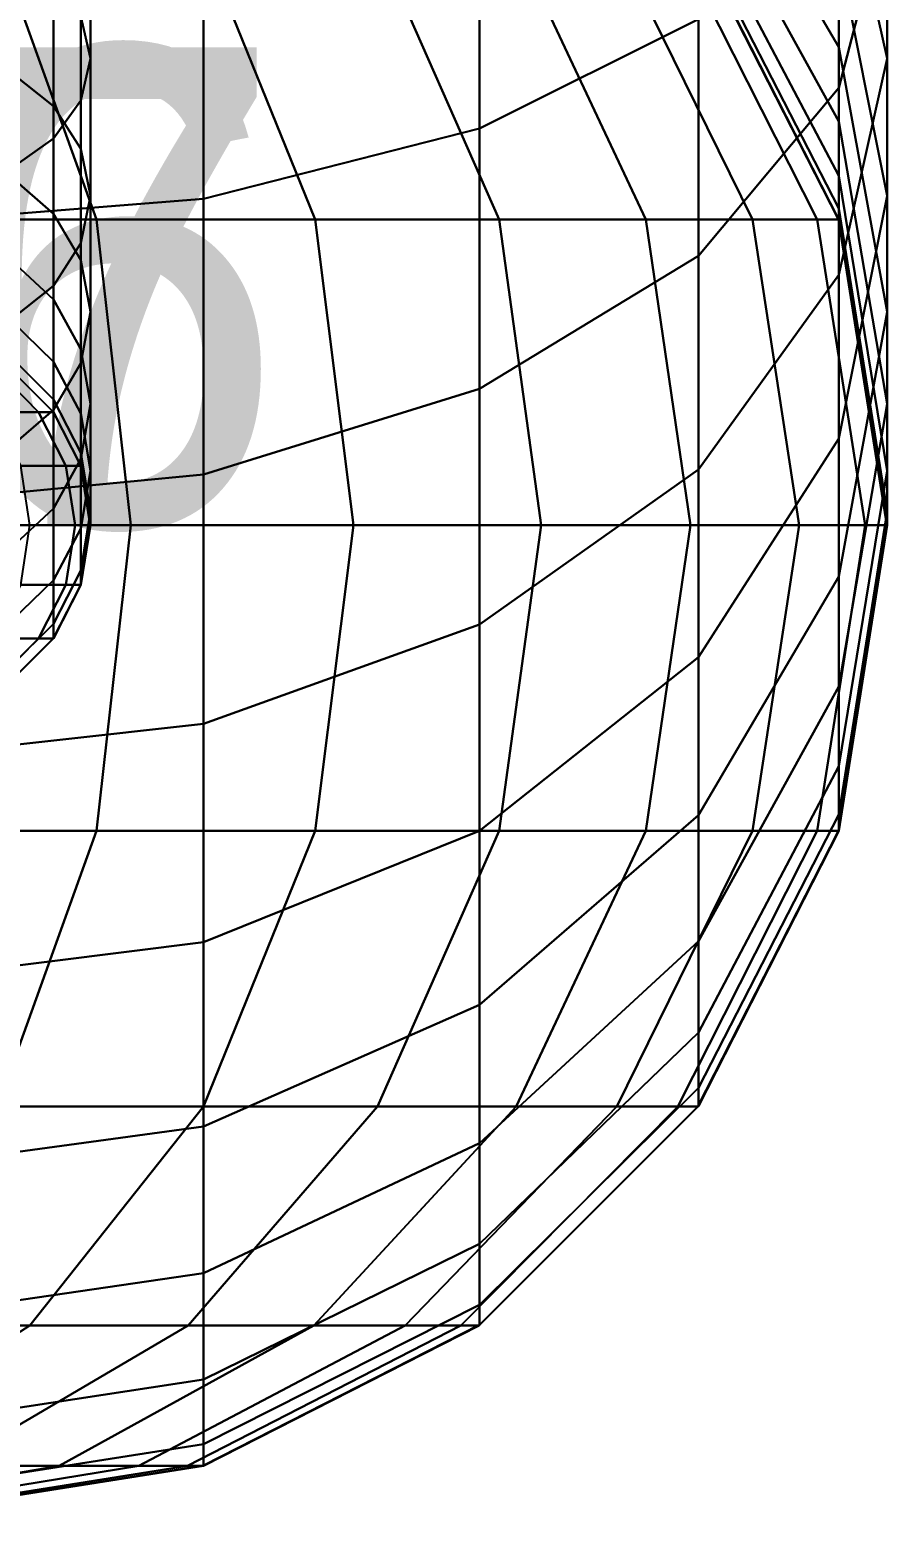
# Model space of a CAD drawing. Extents: x 91537 to 98524, y 82085 to 85415.
# Drawn here: x 98416.5 to 98524.1, y 84466.9 to 84653.2 of the extents above; entities that cross this region are included whole.
import ezdxf
from ezdxf.enums import TextEntityAlignment as Align

# ---------------------------------------------------------------- set-up
doc = ezdxf.new("R2010")
doc.units = 0
doc.header["$LTSCALE"] = 20
for name, color, linetype in [('INSULATION', 254, 'CONTINUOUS'), ('LABELS', 7, 'CONTINUOUS'), ('PIPE-SPOOL3', 3, 'CONTINUOUS')]:
    doc.layers.add(name, color=color, linetype=linetype)

msp = doc.modelspace()

# ---------------------------------------------------------------- linework, layer by layer
at = {"layer": 'INSULATION'}
for points in [[(98524.15, 84669.2477, 4491.3293), (98518.0737, 84692.6025, 4521.7659), (98518.0737, 84676.7064, 4535.7064), (98524.15, 84649.5786, 4508.5786)], [(98518.0737, 84671.8178, 4443.5703), (98524.15, 84691, 4476.7949), (98524.15, 84669.2477, 4491.3293), (98518.0737, 84645.8929, 4460.8928)], [(98518.0737, 84662.7659, 4551.6025), (98500.4395, 84690.2231, 4572.6712), (98500.4395, 84680.9919, 4586.4868), (98518.0737, 84651.0195, 4569.1822)], [(98472.9735, 84676.0268, 4372.4301), (98500.4395, 84686.5375, 4397.8053), (98500.4395, 84654.5132, 4413.598), (98472.9735, 84640.7803, 4389.8118)], [(98518.0737, 84651.0195, 4569.1822), (98500.4395, 84680.9919, 4586.4868), (98500.4395, 84673.6429, 4601.3891), (98518.0737, 84641.6682, 4588.1448)], [(98438.3645, 84669.2785, 4356.1382), (98472.9735, 84676.0268, 4372.4301), (98472.9735, 84640.7803, 4389.8118), (98438.3645, 84631.9632, 4374.5401)], [(98524.15, 84649.5786, 4508.5786), (98518.0737, 84676.7064, 4535.7064), (98518.0737, 84662.7659, 4551.6025), (98524.15, 84632.3293, 4528.2477)], [(98518.0737, 84641.6682, 4588.1448), (98500.4395, 84673.6429, 4601.3891), (98500.4395, 84668.3019, 4617.1231), (98518.0737, 84634.8721, 4608.1656)], [(98500.4395, 84654.5132, 4413.598), (98518.0737, 84671.8178, 4443.5703), (98518.0737, 84645.8929, 4460.8928), (98500.4395, 84624.8242, 4433.4355)], [(98400, 84666.9532, 4350.5244), (98438.3645, 84669.2785, 4356.1382), (98438.3645, 84631.9632, 4374.5401), (98400, 84628.925, 4369.2779)], [(98518.0737, 84634.8721, 4608.1656), (98500.4395, 84668.3019, 4617.1231), (98500.4395, 84665.0603, 4633.4197), (98518.0737, 84630.7473, 4628.9023)], [(98518.0737, 84645.8929, 4460.8928), (98524.15, 84669.2477, 4491.3293), (98524.15, 84649.5786, 4508.5786), (98518.0737, 84622.4509, 4481.4509)], [(98518.0737, 84630.7473, 4628.9023), (98500.4395, 84665.0603, 4633.4197), (98500.4395, 84663.9345, 4652.3876), (98518.0737, 84629.3439, 4651.2552)], [(98424.912, 84629.3645, 5119.912), (98412.4428, 84663.9735, 5107.4428), (98382.896, 84663.9735, 5133.3546), (98393.631, 84629.3645, 5147.3448)], [(98452.3448, 84629.3645, 5088.631), (98438.3546, 84663.9735, 5077.896), (98412.4428, 84663.9735, 5107.4428), (98424.912, 84629.3645, 5119.912)], [(98475.4599, 84629.3645, 5054.0368), (98460.1882, 84663.9735, 5045.2197), (98438.3546, 84663.9735, 5077.896), (98452.3448, 84629.3645, 5088.631)], [(98493.8618, 84629.3645, 5016.7215), (98477.5699, 84663.9735, 5009.9732), (98460.1882, 84663.9735, 5045.2197), (98475.4599, 84629.3645, 5054.0368)], [(98507.2356, 84629.3645, 4977.3235), (98490.2022, 84663.9735, 4972.7595), (98477.5699, 84663.9735, 5009.9732), (98493.8618, 84629.3645, 5016.7215)], [(98515.3525, 84629.3645, 4936.5169), (98497.8692, 84663.9735, 4934.2152), (98490.2022, 84663.9735, 4972.7595), (98507.2356, 84629.3645, 4977.3235)], [(98518.0104, 84629.3645, 4898.8633), (98500.3857, 84663.9735, 4898.2863), (98497.8692, 84663.9735, 4934.2152), (98515.3525, 84629.3645, 4936.5169)], [(98518.0737, 84629.3439, 4651.2552), (98500.4395, 84663.9345, 4652.3876), (98500.3857, 84663.9735, 4898.2863), (98518.0104, 84629.3645, 4898.8633)], [(98524.15, 84632.3293, 4528.2477), (98518.0737, 84662.7659, 4551.6025), (98518.0737, 84651.0195, 4569.1822), (98524.15, 84617.7949, 4550)], [(98472.9735, 84640.7803, 4389.8118), (98500.4395, 84654.5132, 4413.598), (98500.4395, 84624.8242, 4433.4355), (98472.9735, 84608.104, 4411.6454)], [(98524.15, 84617.7949, 4550), (98518.0737, 84651.0195, 4569.1822), (98518.0737, 84641.6682, 4588.1448), (98524.15, 84606.2241, 4573.4633)], [(98518.0737, 84622.4509, 4481.4509), (98524.15, 84649.5786, 4508.5786), (98524.15, 84632.3293, 4528.2477), (98518.0737, 84601.8928, 4504.8929)], [(98500.4395, 84624.8242, 4433.4355), (98518.0737, 84645.8929, 4460.8928), (98518.0737, 84622.4509, 4481.4509), (98500.4395, 84597.9786, 4456.9786)], [(98438.3645, 84631.9632, 4374.5401), (98472.9735, 84640.7803, 4389.8118), (98472.9735, 84608.104, 4411.6454), (98438.3645, 84597.369, 4397.6552)], [(98524.15, 84606.2241, 4573.4633), (98518.0737, 84641.6682, 4588.1448), (98518.0737, 84634.8721, 4608.1656), (98524.15, 84597.8148, 4598.2362)], [(98524.15, 84597.8148, 4598.2362), (98518.0737, 84634.8721, 4608.1656), (98518.0737, 84630.7473, 4628.9023), (98524.15, 84592.711, 4623.8948)], [(98400, 84628.925, 4369.2779), (98438.3645, 84631.9632, 4374.5401), (98438.3645, 84597.369, 4397.6552), (98400, 84593.67, 4392.8345)], [(98518.0737, 84601.8928, 4504.8929), (98524.15, 84632.3293, 4528.2477), (98524.15, 84617.7949, 4550), (98518.0737, 84584.5703, 4530.8178)], [(98524.15, 84592.711, 4623.8948), (98518.0737, 84630.7473, 4628.9023), (98518.0737, 84629.3439, 4651.2552), (98524.15, 84591, 4650)], [(98429.2087, 84591, 5124.2087), (98424.912, 84629.3645, 5119.912), (98393.631, 84629.3645, 5147.3448), (98397.33, 84591, 5152.1655)], [(98457.1655, 84591, 5092.33), (98452.3448, 84629.3645, 5088.631), (98424.912, 84629.3645, 5119.912), (98429.2087, 84591, 5124.2087)], [(98480.7221, 84591, 5057.075), (98475.4599, 84629.3645, 5054.0368), (98452.3448, 84629.3645, 5088.631), (98457.1655, 84591, 5092.33)], [(98499.4756, 84591, 5019.0468), (98493.8618, 84629.3645, 5016.7215), (98475.4599, 84629.3645, 5054.0368), (98480.7221, 84591, 5057.075)], [(98513.1049, 84591, 4978.8962), (98507.2356, 84629.3645, 4977.3235), (98493.8618, 84629.3645, 5016.7215), (98499.4756, 84591, 5019.0468)], [(98521.3769, 84591, 4937.3101), (98515.3525, 84629.3645, 4936.5169), (98507.2356, 84629.3645, 4977.3235), (98513.1049, 84591, 4978.8962)], [(98524.0835, 84591, 4899.0621), (98518.0104, 84629.3645, 4898.8633), (98515.3525, 84629.3645, 4936.5169), (98521.3769, 84591, 4937.3101)], [(98524.15, 84591, 4650), (98518.0737, 84629.3439, 4651.2552), (98518.0104, 84629.3645, 4898.8633), (98524.0835, 84591, 4899.0621)], [(98472.9735, 84608.104, 4411.6454), (98500.4395, 84624.8242, 4433.4355), (98500.4395, 84597.9786, 4456.9786), (98472.9735, 84578.5572, 4437.5572)], [(98500.4395, 84597.9786, 4456.9786), (98518.0737, 84622.4509, 4481.4509), (98518.0737, 84601.8928, 4504.8929), (98500.4395, 84574.4355, 4483.8242)], [(98518.0737, 84584.5703, 4530.8178), (98524.15, 84617.7949, 4550), (98524.15, 84606.2241, 4573.4633), (98518.0737, 84570.78, 4558.7819)], [(98438.3645, 84597.369, 4397.6552), (98472.9735, 84608.104, 4411.6454), (98472.9735, 84578.5572, 4437.5572), (98438.3645, 84566.088, 4425.088)], [(98518.0737, 84570.78, 4558.7819), (98524.15, 84606.2241, 4573.4633), (98524.15, 84597.8148, 4598.2362), (98518.0737, 84560.7576, 4588.3067)], [(98500.4395, 84574.4355, 4483.8242), (98518.0737, 84601.8928, 4504.8929), (98518.0737, 84584.5703, 4530.8178), (98500.4395, 84554.598, 4513.5132)], [(98400, 84593.67, 4392.8345), (98438.3645, 84597.369, 4397.6552), (98438.3645, 84566.088, 4425.088), (98400, 84561.7913, 4420.7913)], [(98472.9735, 84578.5572, 4437.5572), (98500.4395, 84597.9786, 4456.9786), (98500.4395, 84574.4355, 4483.8242), (98472.9735, 84552.6454, 4467.104)], [(98518.0737, 84560.7576, 4588.3067), (98524.15, 84597.8148, 4598.2362), (98524.15, 84592.711, 4623.8948), (98518.0737, 84554.6748, 4618.8872)], [(98518.0737, 84554.6748, 4618.8872), (98524.15, 84592.711, 4623.8948), (98524.15, 84591, 4650), (98518.0737, 84552.6561, 4648.7447)], [(98424.912, 84552.6355, 5119.912), (98429.2087, 84591, 5124.2087), (98397.33, 84591, 5152.1655), (98393.631, 84552.6355, 5147.3448)], [(98452.3448, 84552.6355, 5088.631), (98457.1655, 84591, 5092.33), (98429.2087, 84591, 5124.2087), (98424.912, 84552.6355, 5119.912)], [(98475.4599, 84552.6355, 5054.0368), (98480.7221, 84591, 5057.075), (98457.1655, 84591, 5092.33), (98452.3448, 84552.6355, 5088.631)], [(98493.8618, 84552.6355, 5016.7215), (98499.4756, 84591, 5019.0468), (98480.7221, 84591, 5057.075), (98475.4599, 84552.6355, 5054.0368)], [(98507.2356, 84552.6355, 4977.3235), (98513.1049, 84591, 4978.8962), (98499.4756, 84591, 5019.0468), (98493.8618, 84552.6355, 5016.7215)], [(98515.3525, 84552.6355, 4936.5169), (98521.3769, 84591, 4937.3101), (98513.1049, 84591, 4978.8962), (98507.2356, 84552.6355, 4977.3235)], [(98518.0104, 84552.6355, 4898.8633), (98524.0835, 84591, 4899.0621), (98521.3769, 84591, 4937.3101), (98515.3525, 84552.6355, 4936.5169)], [(98518.0737, 84552.6561, 4648.7447), (98524.15, 84591, 4650), (98524.0835, 84591, 4899.0621), (98518.0104, 84552.6355, 4898.8633)], [(98500.4395, 84554.598, 4513.5132), (98518.0737, 84584.5703, 4530.8178), (98518.0737, 84570.78, 4558.7819), (98500.4395, 84538.8053, 4545.5375)], [(98438.3645, 84566.088, 4425.088), (98472.9735, 84578.5572, 4437.5572), (98472.9735, 84552.6454, 4467.104), (98438.3645, 84538.6552, 4456.369)], [(98472.9735, 84552.6454, 4467.104), (98500.4395, 84574.4355, 4483.8242), (98500.4395, 84554.598, 4513.5132), (98472.9735, 84530.8118, 4499.7803)], [(98500.4395, 84538.8053, 4545.5375), (98518.0737, 84570.78, 4558.7819), (98518.0737, 84560.7576, 4588.3067), (98500.4395, 84527.3278, 4579.3492)], [(98400, 84561.7913, 4420.7913), (98438.3645, 84566.088, 4425.088), (98438.3645, 84538.6552, 4456.369), (98400, 84533.8345, 4452.67)], [(98500.4395, 84527.3278, 4579.3492), (98518.0737, 84560.7576, 4588.3067), (98518.0737, 84554.6748, 4618.8872), (98500.4395, 84520.3618, 4614.3698)], [(98472.9735, 84530.8118, 4499.7803), (98500.4395, 84554.598, 4513.5132), (98500.4395, 84538.8053, 4545.5375), (98472.9735, 84513.4301, 4535.0268)], [(98500.4395, 84520.3618, 4614.3698), (98518.0737, 84554.6748, 4618.8872), (98518.0737, 84552.6561, 4648.7447), (98500.4395, 84518.0655, 4647.6124)], [(98412.4428, 84518.0265, 5107.4428), (98424.912, 84552.6355, 5119.912), (98393.631, 84552.6355, 5147.3448), (98382.896, 84518.0265, 5133.3546)], [(98438.3546, 84518.0265, 5077.896), (98452.3448, 84552.6355, 5088.631), (98424.912, 84552.6355, 5119.912), (98412.4428, 84518.0265, 5107.4428)], [(98460.1882, 84518.0265, 5045.2197), (98475.4599, 84552.6355, 5054.0368), (98452.3448, 84552.6355, 5088.631), (98438.3546, 84518.0265, 5077.896)], [(98438.3645, 84538.6552, 4456.369), (98472.9735, 84552.6454, 4467.104), (98472.9735, 84530.8118, 4499.7803), (98438.3645, 84515.5401, 4490.9632)], [(98477.5699, 84518.0265, 5009.9732), (98493.8618, 84552.6355, 5016.7215), (98475.4599, 84552.6355, 5054.0368), (98460.1882, 84518.0265, 5045.2197)], [(98490.2022, 84518.0265, 4972.7595), (98507.2356, 84552.6355, 4977.3235), (98493.8618, 84552.6355, 5016.7215), (98477.5699, 84518.0265, 5009.9732)], [(98497.8692, 84518.0265, 4934.2152), (98515.3525, 84552.6355, 4936.5169), (98507.2356, 84552.6355, 4977.3235), (98490.2022, 84518.0265, 4972.7595)], [(98500.3857, 84518.0265, 4898.2863), (98518.0104, 84552.6355, 4898.8633), (98515.3525, 84552.6355, 4936.5169), (98497.8692, 84518.0265, 4934.2152)], [(98500.4395, 84518.0655, 4647.6124), (98518.0737, 84552.6561, 4648.7447), (98518.0104, 84552.6355, 4898.8633), (98500.3857, 84518.0265, 4898.2863)], [(98400, 84533.8345, 4452.67), (98438.3645, 84538.6552, 4456.369), (98438.3645, 84515.5401, 4490.9632), (98400, 84510.2779, 4487.925)], [(98472.9735, 84513.4301, 4535.0268), (98500.4395, 84538.8053, 4545.5375), (98500.4395, 84527.3278, 4579.3492), (98472.9735, 84500.7978, 4572.2405)], [(98438.3645, 84515.5401, 4490.9632), (98472.9735, 84530.8118, 4499.7803), (98472.9735, 84513.4301, 4535.0268), (98438.3645, 84497.1382, 4528.2785)], [(98472.9735, 84500.7978, 4572.2405), (98500.4395, 84527.3278, 4579.3492), (98500.4395, 84520.3618, 4614.3698), (98472.9735, 84493.1308, 4610.7848)], [(98472.9735, 84493.1308, 4610.7848), (98500.4395, 84520.3618, 4614.3698), (98500.4395, 84518.0655, 4647.6124), (98472.9735, 84490.6143, 4646.7137)], [(98416.5645, 84490.5605, 5061.1758), (98438.3546, 84518.0265, 5077.896), (98412.4428, 84518.0265, 5107.4428), (98393.0214, 84490.5605, 5088.0214)], [(98436.402, 84490.5605, 5031.4868), (98460.1882, 84518.0265, 5045.2197), (98438.3546, 84518.0265, 5077.896), (98416.5645, 84490.5605, 5061.1758)], [(98452.1947, 84490.5605, 4999.4625), (98477.5699, 84518.0265, 5009.9732), (98460.1882, 84518.0265, 5045.2197), (98436.402, 84490.5605, 5031.4868)], [(98463.6722, 84490.5605, 4965.6508), (98490.2022, 84518.0265, 4972.7595), (98477.5699, 84518.0265, 5009.9732), (98452.1947, 84490.5605, 4999.4625)], [(98470.6382, 84490.5605, 4930.6302), (98497.8692, 84518.0265, 4934.2152), (98490.2022, 84518.0265, 4972.7595), (98463.6722, 84490.5605, 4965.6508)], [(98472.9345, 84490.5605, 4897.3876), (98500.3857, 84518.0265, 4898.2863), (98497.8692, 84518.0265, 4934.2152), (98470.6382, 84490.5605, 4930.6302)], [(98472.9735, 84490.6143, 4646.7137), (98500.4395, 84518.0655, 4647.6124), (98500.3857, 84518.0265, 4898.2863), (98472.9345, 84490.5605, 4897.3876)], [(98400, 84510.2779, 4487.925), (98438.3645, 84515.5401, 4490.9632), (98438.3645, 84497.1382, 4528.2785), (98400, 84491.5244, 4525.9532)], [(98438.3645, 84497.1382, 4528.2785), (98472.9735, 84513.4301, 4535.0268), (98472.9735, 84500.7978, 4572.2405), (98438.3645, 84483.7644, 4567.6765)], [(98438.3645, 84483.7644, 4567.6765), (98472.9735, 84500.7978, 4572.2405), (98472.9735, 84493.1308, 4610.7848), (98438.3645, 84475.6475, 4608.4831)], [(98400, 84491.5244, 4525.9532), (98438.3645, 84497.1382, 4528.2785), (98438.3645, 84483.7644, 4567.6765), (98400, 84477.8951, 4566.1038)], [(98438.3645, 84475.6475, 4608.4831), (98472.9735, 84493.1308, 4610.7848), (98472.9735, 84490.6143, 4646.7137), (98438.3645, 84472.9896, 4646.1367)], [(98389.1072, 84472.9263, 5040.1071), (98416.5645, 84490.5605, 5061.1758), (98393.0214, 84490.5605, 5088.0214), (98368.5491, 84472.9263, 5063.5491)], [(98406.4297, 84472.9263, 5014.1822), (98436.402, 84490.5605, 5031.4868), (98416.5645, 84490.5605, 5061.1758), (98389.1072, 84472.9263, 5040.1071)], [(98420.22, 84472.9263, 4986.2181), (98452.1947, 84490.5605, 4999.4625), (98436.402, 84490.5605, 5031.4868), (98406.4297, 84472.9263, 5014.1822)], [(98430.2424, 84472.9263, 4956.6933), (98463.6722, 84490.5605, 4965.6508), (98452.1947, 84490.5605, 4999.4625), (98420.22, 84472.9263, 4986.2181)], [(98436.3252, 84472.9263, 4926.1128), (98470.6382, 84490.5605, 4930.6302), (98463.6722, 84490.5605, 4965.6508), (98430.2424, 84472.9263, 4956.6933)], [(98438.3439, 84472.9263, 4896.2552), (98472.9345, 84490.5605, 4897.3876), (98470.6382, 84490.5605, 4930.6302), (98436.3252, 84472.9263, 4926.1128)], [(98438.3645, 84472.9896, 4646.1367), (98472.9735, 84490.6143, 4646.7137), (98472.9345, 84490.5605, 4897.3876), (98438.3439, 84472.9263, 4896.2552)], [(98400, 84477.8951, 4566.1038), (98438.3645, 84483.7644, 4567.6765), (98438.3645, 84475.6475, 4608.4831), (98400, 84469.6231, 4607.6899)], [(98400, 84469.6231, 4607.6899), (98438.3645, 84475.6475, 4608.4831), (98438.3645, 84472.9896, 4646.1367), (98400, 84466.9165, 4645.9379)], [(98384.7759, 84466.85, 4971.5367), (98420.22, 84472.9263, 4986.2181), (98406.4297, 84472.9263, 5014.1822), (98373.2051, 84466.85, 4995)], [(98393.1852, 84466.85, 4946.7638), (98430.2424, 84472.9263, 4956.6933), (98420.22, 84472.9263, 4986.2181), (98384.7759, 84466.85, 4971.5367)], [(98398.289, 84466.85, 4921.1052), (98436.3252, 84472.9263, 4926.1128), (98430.2424, 84472.9263, 4956.6933), (98393.1852, 84466.85, 4946.7638)], [(98400, 84466.85, 4895), (98438.3439, 84472.9263, 4896.2552), (98436.3252, 84472.9263, 4926.1128), (98398.289, 84466.85, 4921.1052)], [(98400, 84466.9165, 4645.9379), (98438.3645, 84472.9896, 4646.1367), (98438.3439, 84472.9263, 4896.2552), (98400, 84466.85, 4895)]]:
    msp.add_3dface(points, dxfattribs=at)
at = {"layer": 'PIPE-SPOOL3'}
for points in [[(98424.15, 84669.2477, 4491.3293), (98422.968, 84673.7908, 4497.2499), (98422.968, 84654.8556, 4513.8556), (98424.15, 84649.5786, 4508.5786)], [(98422.968, 84664.7047, 4485.4087), (98424.15, 84669.2477, 4491.3293), (98424.15, 84649.5786, 4508.5786), (98422.968, 84644.3017, 4503.3017)], [(98419.5378, 84660.6063, 4480.0677), (98422.968, 84664.7047, 4485.4087), (98422.968, 84644.3017, 4503.3017), (98419.5378, 84639.5413, 4498.5413)], [(98419.5378, 84659.616, 4518.616), (98414.195, 84663.3939, 4522.3939), (98414.195, 84647.8297, 4540.1415), (98419.5378, 84643.591, 4536.8891)], [(98414.195, 84657.3539, 4475.829), (98419.5378, 84660.6063, 4480.0677), (98419.5378, 84639.5413, 4498.5413), (98414.195, 84635.7634, 4494.7634)], [(98422.968, 84654.8556, 4513.8556), (98419.5378, 84659.616, 4518.616), (98419.5378, 84643.591, 4536.8891), (98422.968, 84638.2499, 4532.7908)], [(98424.15, 84649.5786, 4508.5786), (98422.968, 84654.8556, 4513.8556), (98422.968, 84638.2499, 4532.7908), (98424.15, 84632.3293, 4528.2477)], [(98422.968, 84644.3017, 4503.3017), (98424.15, 84649.5786, 4508.5786), (98424.15, 84632.3293, 4528.2477), (98422.968, 84626.4087, 4523.7047)], [(98419.5378, 84643.591, 4536.8891), (98414.195, 84647.8297, 4540.1415), (98414.195, 84634.7151, 4559.7689), (98419.5378, 84630.0882, 4557.0975)], [(98419.5378, 84639.5413, 4498.5413), (98422.968, 84644.3017, 4503.3017), (98422.968, 84626.4087, 4523.7047), (98419.5378, 84621.0677, 4519.6063)], [(98422.968, 84638.2499, 4532.7908), (98419.5378, 84643.591, 4536.8891), (98419.5378, 84630.0882, 4557.0975), (98422.968, 84624.2579, 4553.7314)], [(98414.195, 84635.7634, 4494.7634), (98419.5378, 84639.5413, 4498.5413), (98419.5378, 84621.0677, 4519.6063), (98414.195, 84616.829, 4516.3539)], [(98424.15, 84632.3293, 4528.2477), (98422.968, 84638.2499, 4532.7908), (98422.968, 84624.2579, 4553.7314), (98424.15, 84617.7949, 4550)], [(98419.5378, 84630.0882, 4557.0975), (98414.195, 84634.7151, 4559.7689), (98414.195, 84624.2746, 4580.9401), (98419.5378, 84619.3386, 4578.8955)], [(98422.968, 84626.4087, 4523.7047), (98424.15, 84632.3293, 4528.2477), (98424.15, 84617.7949, 4550), (98422.968, 84611.332, 4546.2686)], [(98422.968, 84624.2579, 4553.7314), (98419.5378, 84630.0882, 4557.0975), (98419.5378, 84619.3386, 4578.8955), (98422.968, 84613.1188, 4576.3192)], [(98419.5378, 84621.0677, 4519.6063), (98422.968, 84626.4087, 4523.7047), (98422.968, 84611.332, 4546.2686), (98419.5378, 84605.5017, 4542.9025)], [(98419.5378, 84619.3386, 4578.8955), (98414.195, 84624.2746, 4580.9401), (98414.195, 84616.6869, 4603.2929), (98419.5378, 84611.5262, 4601.9101)], [(98424.15, 84617.7949, 4550), (98422.968, 84624.2579, 4553.7314), (98422.968, 84613.1188, 4576.3192), (98424.15, 84606.2241, 4573.4633)], [(98414.195, 84616.829, 4516.3539), (98419.5378, 84621.0677, 4519.6063), (98419.5378, 84605.5017, 4542.9025), (98414.195, 84600.8747, 4540.2311)], [(98422.968, 84613.1188, 4576.3192), (98419.5378, 84619.3386, 4578.8955), (98419.5378, 84611.5262, 4601.9101), (98422.968, 84605.0233, 4600.1677)], [(98422.968, 84611.332, 4546.2686), (98424.15, 84617.7949, 4550), (98424.15, 84606.2241, 4573.4633), (98422.968, 84599.3294, 4570.6074)], [(98419.5378, 84611.5262, 4601.9101), (98414.195, 84616.6869, 4603.2929), (98414.195, 84612.0816, 4626.445), (98419.5378, 84606.7846, 4625.7476)], [(98419.5378, 84606.7846, 4625.7476), (98414.195, 84612.0816, 4626.445), (98414.195, 84610.5273, 4650.6393), (98419.5378, 84605.1874, 4650.4644)], [(98424.15, 84606.2241, 4573.4633), (98422.968, 84613.1188, 4576.3192), (98422.968, 84605.0233, 4600.1677), (98424.15, 84597.8148, 4598.2362)], [(98417.6596, 84605.195, 4923.6554), (98412.3625, 84610.5378, 4922.9581), (98406.8965, 84610.5378, 4950.4377), (98412.0572, 84605.195, 4951.8206)], [(98419.5273, 84605.195, 4895.6393), (98414.1874, 84610.5378, 4895.4644), (98412.3625, 84610.5378, 4922.9581), (98417.6596, 84605.195, 4923.6554)], [(98419.5378, 84605.1874, 4650.4644), (98414.195, 84610.5273, 4650.6393), (98414.1874, 84610.5378, 4895.4644), (98419.5273, 84605.195, 4895.6393)], [(98422.968, 84605.0233, 4600.1677), (98419.5378, 84611.5262, 4601.9101), (98419.5378, 84606.7846, 4625.7476), (98422.968, 84600.1099, 4624.8688)], [(98419.5378, 84605.5017, 4542.9025), (98422.968, 84611.332, 4546.2686), (98422.968, 84599.3294, 4570.6074), (98419.5378, 84593.1096, 4568.0311)], [(98422.968, 84600.1099, 4624.8688), (98419.5378, 84606.7846, 4625.7476), (98419.5378, 84605.1874, 4650.4644), (98422.968, 84598.4588, 4650.2442)], [(98421.0605, 84598.4628, 4924.1032), (98417.6596, 84605.195, 4923.6554), (98412.0572, 84605.195, 4951.8206), (98415.3706, 84598.4628, 4952.7084)], [(98414.195, 84600.8747, 4540.2311), (98419.5378, 84605.5017, 4542.9025), (98419.5378, 84593.1096, 4568.0311), (98414.195, 84588.1736, 4565.9865)], [(98422.9557, 84598.4628, 4895.7515), (98419.5273, 84605.195, 4895.6393), (98417.6596, 84605.195, 4923.6554), (98421.0605, 84598.4628, 4924.1032)], [(98422.968, 84598.4588, 4650.2442), (98419.5378, 84605.1874, 4650.4644), (98419.5273, 84605.195, 4895.6393), (98422.9557, 84598.4628, 4895.7515)], [(98422.968, 84599.3294, 4570.6074), (98424.15, 84606.2241, 4573.4633), (98424.15, 84597.8148, 4598.2362), (98422.968, 84590.6064, 4596.3047)], [(98424.15, 84597.8148, 4598.2362), (98422.968, 84605.0233, 4600.1677), (98422.968, 84600.1099, 4624.8688), (98424.15, 84592.711, 4623.8948)], [(98419.5378, 84593.1096, 4568.0311), (98422.968, 84599.3294, 4570.6074), (98422.968, 84590.6064, 4596.3047), (98419.5378, 84584.1035, 4594.5623)], [(98424.15, 84592.711, 4623.8948), (98422.968, 84600.1099, 4624.8688), (98422.968, 84598.4588, 4650.2442), (98424.15, 84591, 4650)], [(98422.2324, 84591, 4924.2574), (98421.0605, 84598.4628, 4924.1032), (98415.3706, 84598.4628, 4952.7084), (98416.5123, 84591, 4953.0143)], [(98424.1371, 84591, 4895.7902), (98422.9557, 84598.4628, 4895.7515), (98421.0605, 84598.4628, 4924.1032), (98422.2324, 84591, 4924.2574)], [(98424.15, 84591, 4650), (98422.968, 84598.4588, 4650.2442), (98422.9557, 84598.4628, 4895.7515), (98424.1371, 84591, 4895.7902)], [(98422.968, 84590.6064, 4596.3047), (98424.15, 84597.8148, 4598.2362), (98424.15, 84592.711, 4623.8948), (98422.968, 84585.3121, 4622.9207)], [(98414.195, 84588.1736, 4565.9865), (98419.5378, 84593.1096, 4568.0311), (98419.5378, 84584.1035, 4594.5623), (98414.195, 84578.9428, 4593.1794)], [(98422.968, 84585.3121, 4622.9207), (98424.15, 84592.711, 4623.8948), (98424.15, 84591, 4650), (98422.968, 84583.5412, 4649.7558)], [(98421.0605, 84583.5372, 4924.1032), (98422.2324, 84591, 4924.2574), (98416.5123, 84591, 4953.0143), (98415.3706, 84583.5372, 4952.7084)], [(98419.5378, 84584.1035, 4594.5623), (98422.968, 84590.6064, 4596.3047), (98422.968, 84585.3121, 4622.9207), (98419.5378, 84578.6375, 4622.0419)], [(98422.9557, 84583.5372, 4895.7515), (98424.1371, 84591, 4895.7902), (98422.2324, 84591, 4924.2574), (98421.0605, 84583.5372, 4924.1032)], [(98422.968, 84583.5412, 4649.7558), (98424.15, 84591, 4650), (98424.1371, 84591, 4895.7902), (98422.9557, 84583.5372, 4895.7515)], [(98414.195, 84578.9428, 4593.1794), (98419.5378, 84584.1035, 4594.5623), (98419.5378, 84578.6375, 4622.0419), (98414.195, 84573.3404, 4621.3446)], [(98419.5378, 84578.6375, 4622.0419), (98422.968, 84585.3121, 4622.9207), (98422.968, 84583.5412, 4649.7558), (98419.5378, 84576.8126, 4649.5356)], [(98417.6596, 84576.805, 4923.6554), (98421.0605, 84583.5372, 4924.1032), (98415.3706, 84583.5372, 4952.7084), (98412.0572, 84576.805, 4951.8206)], [(98419.5273, 84576.805, 4895.6393), (98422.9557, 84583.5372, 4895.7515), (98421.0605, 84583.5372, 4924.1032), (98417.6596, 84576.805, 4923.6554)], [(98419.5378, 84576.8126, 4649.5356), (98422.968, 84583.5412, 4649.7558), (98422.9557, 84583.5372, 4895.7515), (98419.5273, 84576.805, 4895.6393)], [(98414.195, 84573.3404, 4621.3446), (98419.5378, 84578.6375, 4622.0419), (98419.5378, 84576.8126, 4649.5356), (98414.195, 84571.4727, 4649.3607)], [(98412.3625, 84571.4622, 4922.9581), (98417.6596, 84576.805, 4923.6554), (98412.0572, 84576.805, 4951.8206), (98406.8965, 84571.4622, 4950.4377)], [(98414.1874, 84571.4622, 4895.4644), (98419.5273, 84576.805, 4895.6393), (98417.6596, 84576.805, 4923.6554), (98412.3625, 84571.4622, 4922.9581)], [(98414.195, 84571.4727, 4649.3607), (98419.5378, 84576.8126, 4649.5356), (98419.5273, 84576.805, 4895.6393), (98414.1874, 84571.4622, 4895.4644)]]:
    msp.add_3dface(points, dxfattribs=at)

# ---------------------------------------------------------------- texts
at = {"layer": 'LABELS'}
for s, p in [('B6', (98400, 84591, 4630)), ('B7', (98400, 84591, 5275))]:
    msp.add_text(s, height=60, dxfattribs=at).set_placement(p, align=Align.CENTER)

doc.saveas('drawing.dxf')
